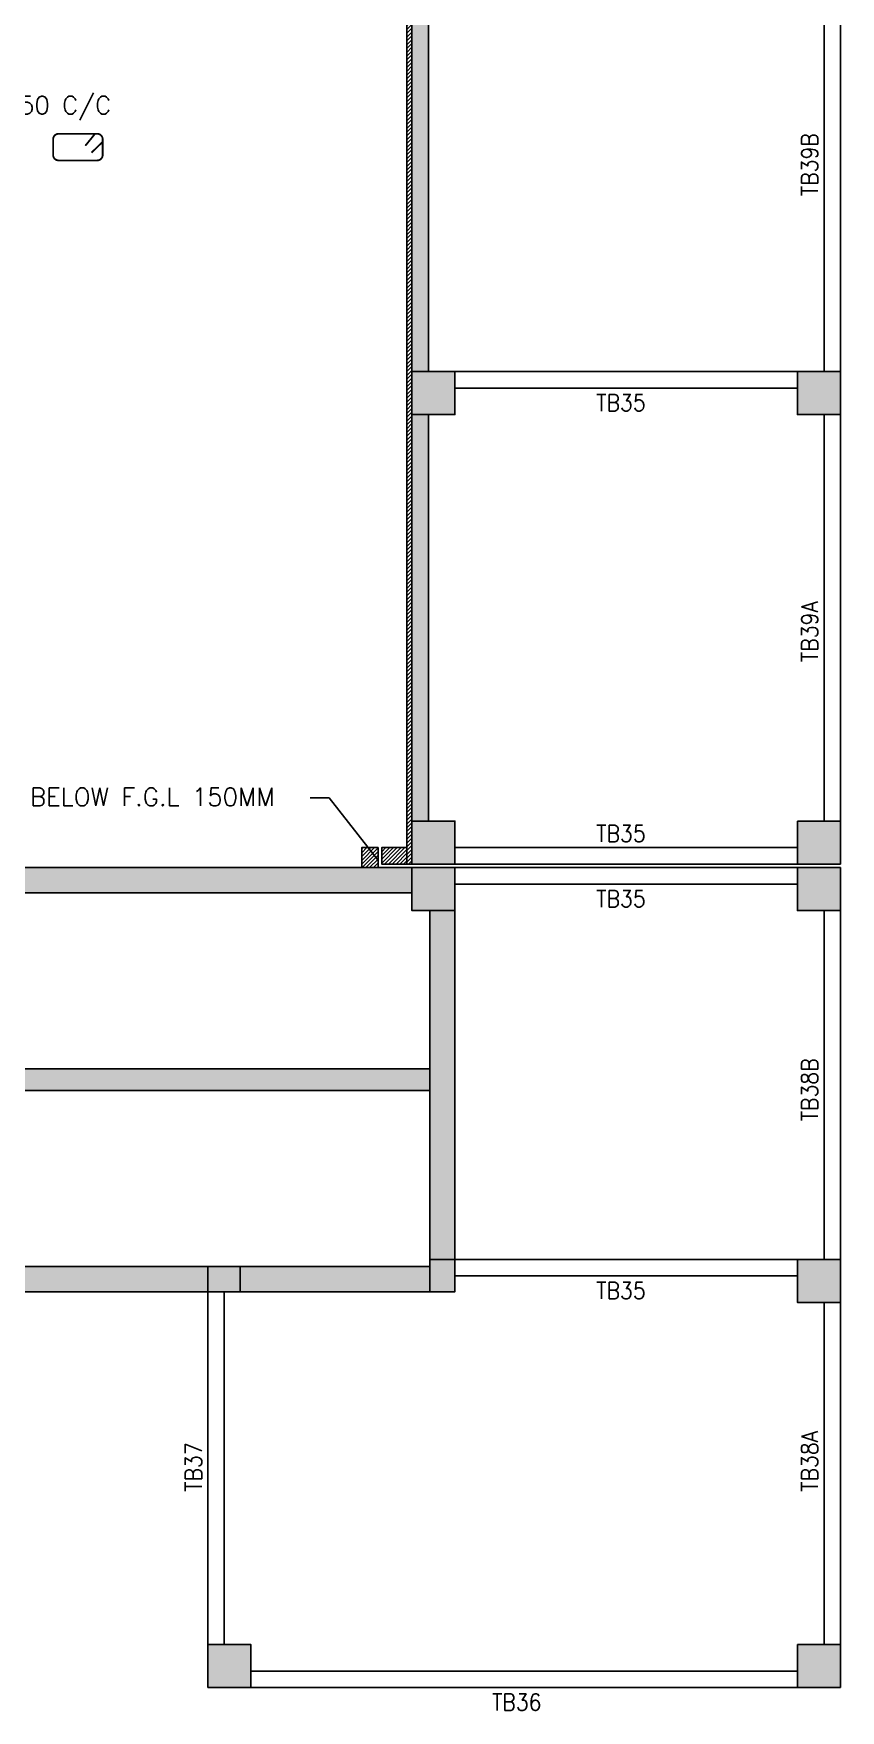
# Model space of a CAD drawing. Extents: x -200722 to 834823, y -494970 to 88783.
# Drawn here: x 259141 to 270406, y -317440 to -294046 of the extents above; entities that cross this region are included whole.
import ezdxf
from ezdxf.enums import TextEntityAlignment as Align

# ---------------------------------------------------------------- set-up
doc = ezdxf.new("R2010")
doc.units = 0
doc.header["$LTSCALE"] = 100
doc.header["$MEASUREMENT"] = 0
for name, color, linetype in [('B_NO', 3, 'CONTINUOUS'), ('B_PLAN', 3, 'CONTINUOUS'), ('COL', 150, 'CONTINUOUS'), ('DIM', 3, 'CONTINUOUS'), ('PIT WALL', 6, 'CONTINUOUS'), ('RCCWALL', 6, 'CONTINUOUS'), ('STEEL', 6, 'CONTINUOUS'), ('TEXT', 2, 'CONTINUOUS')]:
    doc.layers.add(name, color=color, linetype=linetype)
doc.layers.add('HATCH', color=252, linetype='CONTINUOUS', lineweight=30)
doc.styles.get("Standard").update_dxf_attribs({"font": 'simplex.shx'})
pattern_1 = [(45, (-70, -330671.425), (-26.5165043, 26.5165043), [])]

msp = doc.modelspace()

# ---------------------------------------------------------------- hatches: boundary and pattern name
at = {"layer": 'DIM', "ltscale": 0.4, "true_color": 0x000000}
h = msp.add_hatch(dxfattribs=at)
h.set_pattern_fill('ANSI31', color=18, scale=300, style=0)
h.set_pattern_definition([(45, (0, -330671.425), (-26.5165043, 26.5165043), [])])
h.paths.add_polyline_path([(264422.6, -279396.5), (264352.6, -279396.5), (264352.6, -305632), (264422.6, -305632)])
h = msp.add_hatch(dxfattribs=at)
h.set_pattern_fill('ANSI31', color=18, scale=300, style=0)
h.set_pattern_definition(pattern_1)
h.paths.add_polyline_path([(263952.6, -305402), (263722.6, -305402), (263722.6, -305682), (263952.6, -305682)])
h = msp.add_hatch(dxfattribs=at)
h.set_pattern_fill('ANSI31', color=18, scale=300, style=0)
h.set_pattern_definition(pattern_1)
h.paths.add_polyline_path([(264352.6, -305632), (264002.6, -305632), (264002.6, -305402), (264352.6, -305402)])
at = {"layer": 'HATCH', "lineweight": -3, "ltscale": 0.4, "true_color": 0x000000}
for points in [[(264422.6, -292632), (264652.6, -292632), (264652.6, -298762), (264422.6, -298762)], [(264422.6, -299362), (264652.6, -299362), (264652.6, -305032), (264422.6, -305032)]]:
    msp.add_hatch(color=18, dxfattribs=at).paths.add_polyline_path(points)
at = {"layer": 'HATCH', "ltscale": 0.4, "true_color": 0x000000}
for points in [[(264422.6, -298762), (265022.6, -298762), (265022.6, -299362), (264422.6, -299362)], [(269805.6, -298762), (270405.6, -298762), (270405.6, -299362), (269805.6, -299362)], [(264422.6, -305032), (265022.6, -305032), (265022.6, -305632), (264422.6, -305632)], [(269805.6, -305032), (270405.6, -305032), (270405.6, -305632), (269805.6, -305632)], [(264422.6, -305682), (265022.6, -305682), (265022.6, -306282), (264422.6, -306282)], [(269805.6, -305682), (270405.6, -305682), (270405.6, -306282), (269805.6, -306282)], [(262024.6, -311598.5), (262024.6, -311248.5), (261574.6, -311248.5), (261574.6, -311598.5)], [(264672.6, -311148.5), (265022.6, -311148.5), (265022.6, -311598.5), (264672.6, -311598.5)], [(269805.6, -311148.5), (270405.6, -311148.5), (270405.6, -311748.5), (269805.6, -311748.5)], [(261574.6, -316519.5), (262174.6, -316519.5), (262174.6, -317119.5), (261574.6, -317119.5)], [(269805.6, -316519.5), (270405.6, -316519.5), (270405.6, -317119.5), (269805.6, -317119.5)]]:
    msp.add_hatch(color=18, dxfattribs=at).paths.add_polyline_path(points)
h = msp.add_hatch(color=18, dxfattribs=at)
h.paths.add_polyline_path([(242674.6, -305682), (237008.6, -305682), (237008.6, -306032), (242674.6, -306032)])
h.paths.add_polyline_path([(248969.6, -305682), (243124.6, -305682), (243124.6, -306032.4), (248969.6, -306032)])
h.paths.add_polyline_path([(241108.6, -311248.5), (240808.6, -311248.5), (240808.6, -306032), (241108.6, -306032)])
h.paths.add_polyline_path([(237008.6, -308490), (240808.6, -308490), (240808.6, -308790), (237008.6, -308790)])
h.paths.add_polyline_path([(237008.6, -311248.5), (242674.6, -311248.5), (242674.6, -311598.5), (237008.6, -311598.5)])
h.paths.add_polyline_path([(236658.6, -306132), (237008.6, -306132), (237008.6, -311148.5), (236658.6, -311148.5)])
h.paths.add_polyline_path([(249419.6, -311248.5), (255279.6, -311248.5), (255279.6, -311598.5), (249419.6, -311598.5)])
h.paths.add_polyline_path([(255729.6, -311248.5), (261574.6, -311248.5), (261574.6, -311598.5), (255729.6, -311598.5)])
h.paths.add_polyline_path([(262024.6, -311248.5), (264672.6, -311248.5), (264672.6, -311598.5), (262024.6, -311598.5)])
h.paths.add_polyline_path([(265022.6, -306282), (264672.6, -306282), (264672.6, -311148.5), (265022.6, -311148.5)])
h.paths.add_polyline_path([(264422.6, -305682), (255729.6, -305682), (255729.6, -306032), (264422.6, -306032)])
h.paths.add_polyline_path([(255279.6, -305682), (249419.6, -305682), (249419.6, -306032), (255279.6, -306032)])
h.paths.add_polyline_path([(257073.6, -308490), (264672.6, -308490), (264672.6, -308790), (257073.6, -308790)])
h.paths.add_polyline_path([(256773.6, -306032), (257073.6, -306032), (257073.6, -311247.9), (256773.6, -311247.9)])

# ---------------------------------------------------------------- linework, layer by layer
at = {"layer": 'B_PLAN', "color": 18, "ltscale": 0.4, "true_color": 0x000000}
for p, q in [((270175.6, -292632, 7446.6), (270175.6, -298762, 7446.6)), ((270405.6, -292632, 7446.6), (270405.6, -298762, 7446.6)), ((269805.6, -298762, 7446.6), (265022.6, -298762, 7446.6)), ((269805.6, -298992, 7446.6), (265022.6, -298992, 7446.6)), ((270175.6, -305032, 7446.6), (270175.6, -299362, 7446.6)), ((270405.6, -305032, 7446.6), (270405.6, -299362, 7446.6)), ((269805.6, -305402, 7446.6), (265022.6, -305402, 7446.6)), ((269805.6, -305632, 7446.6), (265022.6, -305632, 7446.6)), ((269805.6, -305682, 7446.6), (265022.6, -305682, 7446.6)), ((269805.6, -305912, 7446.6), (265022.6, -305912, 7446.6)), ((270175.6, -306282, 7446.6), (270175.6, -311148.5, 7446.6)), ((270405.6, -306282, 7446.6), (270405.6, -311148.5, 7446.6)), ((265022.6, -311148.5, 7446.6), (269805.6, -311148.5, 7446.6)), ((265022.6, -311378.5, 7446.6), (269805.6, -311378.5, 7446.6)), ((261574.6, -316519.5, 3998.7), (261574.6, -311598.5, 7446.6)), ((261804.6, -316519.5, 3998.7), (261804.6, -311598.5, 7446.6)), ((270175.6, -316519.5, 7446.6), (270175.6, -311748.5, 7446.6)), ((270405.6, -316519.5, 7446.6), (270405.6, -311748.5, 7446.6)), ((262174.6, -316889.5, 3998.7), (269805.6, -316889.5, 7446.6)), ((262174.6, -317119.5, 3998.7), (269805.6, -317119.5, 7446.6))]:
    msp.add_line(p, q, dxfattribs=at)
at = {"layer": 'COL', "color": 18, "ltscale": 500, "true_color": 0x000000}
for points, elevation in [([(264422.6, -298762), (265022.6, -298762), (265022.6, -299362), (264422.6, -299362), (264422.6, -298762)], 7446.6), ([(269805.6, -298762), (270405.6, -298762), (270405.6, -299362), (269805.6, -299362), (269805.6, -298762)], 7446.6), ([(264422.6, -305032), (265022.6, -305032), (265022.6, -305632), (264422.6, -305632), (264422.6, -305032)], 7446.6), ([(269805.6, -305032), (270405.6, -305032), (270405.6, -305632), (269805.6, -305632), (269805.6, -305032)], 7446.6), ([(264422.6, -305682), (265022.6, -305682), (265022.6, -306282), (264422.6, -306282), (264422.6, -305682)], 7446.6), ([(269805.6, -305682), (270405.6, -305682), (270405.6, -306282), (269805.6, -306282), (269805.6, -305682)], 7446.6), ([(262024.6, -311598.5), (262024.6, -311248.5), (261574.6, -311248.5), (261574.6, -311598.5), (262024.6, -311598.5)], 7446.6), ([(264672.6, -311148.5), (265022.6, -311148.5), (265022.6, -311598.5), (264672.6, -311598.5), (264672.6, -311148.5)], 7446.6), ([(269805.6, -311148.5), (270405.6, -311148.5), (270405.6, -311748.5), (269805.6, -311748.5), (269805.6, -311148.5)], 7446.6), ([(261574.6, -316519.5), (262174.6, -316519.5), (262174.6, -317119.5), (261574.6, -317119.5), (261574.6, -316519.5)], 3998.7), ([(269805.6, -316519.5), (270405.6, -316519.5), (270405.6, -317119.5), (269805.6, -317119.5), (269805.6, -316519.5)], 7446.6)]:
    msp.add_lwpolyline(points, dxfattribs=dict(at, elevation=elevation))
at = {"layer": 'PIT WALL', "color": 7, "elevation": 7446.6}
msp.add_lwpolyline([(263952.6, -305402), (263722.6, -305402), (263722.6, -305682), (263952.6, -305682)], close=True, dxfattribs=at)
msp.add_lwpolyline([(264352.6, -305632), (264002.6, -305632), (264002.6, -305402), (264352.6, -305402), (264352.6, -305632)], dxfattribs=at)
at = {"layer": 'RCCWALL', "color": 1, "ltscale": 0.4, "elevation": 7446.6}
msp.add_lwpolyline([(264422.6, -279396.5), (264352.6, -279396.5), (264352.6, -305632), (264422.6, -305632)], close=True, dxfattribs=at)
at = {"layer": 'RCCWALL', "color": 42, "ltscale": 0.4, "elevation": 7446.6}
for points in [[(264422.6, -292632), (264652.6, -292632), (264652.6, -298762), (264422.6, -298762)], [(264422.6, -299362), (264652.6, -299362), (264652.6, -305032), (264422.6, -305032)], [(264422.6, -305682), (255729.6, -305682), (255729.6, -306032), (264422.6, -306032)], [(265022.6, -306282), (264672.6, -306282), (264672.6, -311148.5), (265022.6, -311148.5)], [(257073.6, -308490), (264672.6, -308490), (264672.6, -308790), (257073.6, -308790)], [(255729.6, -311248.5), (261574.6, -311248.5), (261574.6, -311598.5), (255729.6, -311598.5)], [(262024.6, -311248.5), (264672.6, -311248.5), (264672.6, -311598.5), (262024.6, -311598.5)]]:
    msp.add_lwpolyline(points, close=True, dxfattribs=at)
at = {"layer": 'STEEL', "color": 18, "true_color": 0x000000, "const_width": 25.4}
msp.add_lwpolyline([(259414.9, -295739.4), (259414.9, -295520.4, -0.4142136), (259491.1, -295444.2), (260030.1, -295444.2, -0.4142136), (260106.3, -295520.4), (260106.3, -295739.4, -0.4142136), (260030.1, -295815.6), (259491.1, -295815.6, -0.4142136)], format="xyb", close=True, dxfattribs=at)
for points in [[(260002.8, -295440.7), (259864.6, -295610.4)], [(260106.3, -295555.4), (259951.5, -295707.4)]]:
    msp.add_lwpolyline(points, dxfattribs=at)
at = {"layer": 'TEXT', "color": 18, "true_color": 0x000000}
for p, q in [((263269.3, -304707.5), (263000.7, -304707.5)), ((263943.8, -305569.4), (263269.3, -304707.5))]:
    msp.add_line(p, q, dxfattribs=at)

# ---------------------------------------------------------------- texts
at = {"layer": 'B_NO', "color": 18, "true_color": 0x000000, "width": 0.9}
for s, p in [('TB39B', (270091.3, -296312.9, -2897.2)), ('TB39A', (270091.3, -302812.9, -2897.2)), ('TB38B', (270091.3, -309219.9, -2897.2)), ('TB38A', (270091.3, -314389.1, -2897.2)), ('TB37', (261490.3, -314389.1, -4621.1))]:
    msp.add_text(s, height=232, rotation=90, dxfattribs=at).set_placement(p)
for s, p in [('TB35', (266996.6, -299312.5, -10903.1)), ('TB35', (266996.6, -305323, -10903.1)), ('TB35', (266996.6, -306232.5, -10903.1)), ('TB35', (266996.6, -311699, -10903.1)), ('TB36', (265542.8, -317440, -12618.5))]:
    msp.add_text(s, height=232, dxfattribs=at).set_placement(p)
at = {"layer": 'TEXT', "color": 18, "true_color": 0x000000}
msp.add_text('8 TOR @ 150 C/C', height=250, dxfattribs=at).set_placement((257075.4, -295169.8))
msp.add_text('RCC WALL UP TO BELOW F.G.L 150MM', height=250, dxfattribs=at).set_placement((259279, -304695.7), align=Align.MIDDLE)

doc.saveas('drawing.dxf')
